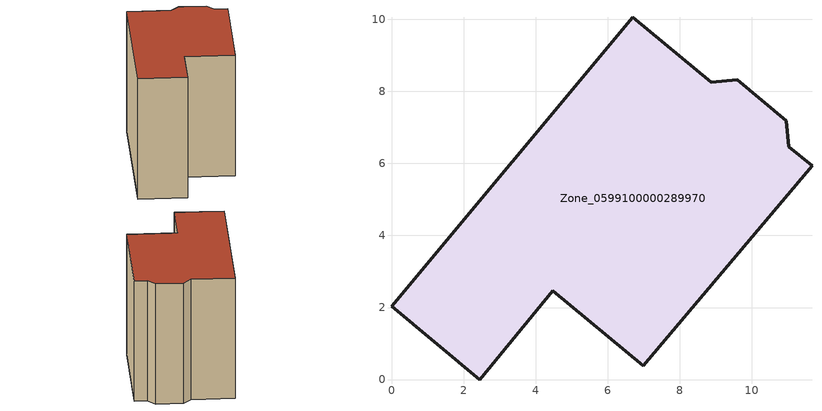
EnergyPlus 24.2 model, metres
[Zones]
Zone_0599100000289970
 floor ground (C_G): 8.87,8.25 9.59,8.32 10.96,7.18 11.03,6.46 11.67,5.93 6.99,0.38 4.48,2.46 2.45,0 0,2.03 6.7,10.05 z0
 wall outside (C_F): 6.7,10.05 0,2.03 2.45,0 4.48,2.46 6.99,0.38 11.67,5.93 11.03,6.46 10.96,7.18 9.59,8.32 8.87,8.25 6.7,10.05 z0:8.39
 roof outside (C_R): 8.87,8.25 6.7,10.05 0,2.03 2.45,0 4.48,2.46 6.99,0.38 11.67,5.93 11.03,6.46 10.96,7.18 9.59,8.32 z8.39
[BUILDING]
Pand.0599100000289970: North Axis=0; Terrain=City; Loads Convergence Tolerance Value=0.04; Temperature Convergence Tolerance Value=0.4; Solar Distribution=FullExterior; Maximum Number of Warmup Days=25; Minimum Number of Warmup Days=1
[Site:Location]
Rotterdam.The.Hague.AP_ZH_NLD Design_Conditions: Latitude=51.96; Longitude=4.45; Time Zone=1; Elevation=-4.5
[SITE:GROUNDTEMPERATURE:BUILDINGSURFACE]
18, 18, 18, 18, 18, 18, 18, 18, 18, 18, 18, 18
[MATERIAL] Thermal Absorptance=0.9; Solar Absorptance=0.7; Visible Absorptance=0.7
Name | Roughness | Thickness | Conductivity | Density | Specific Heat
G.TI.1946 | MediumSmooth | 0.15 | 1 | 540 | 1210
F.TI.1946 | Rough | 0.3 | 0.857143 | 1920 | 840
R.TI.1946 | MediumRough | 0.2 | 0.1 | 1500 | 1000
[CONSTRUCTION]
C_G: G.TI.1946
C_F: F.TI.1946
C_R: R.TI.1946
[ZONE]
Zone_0599100000289970: Type=1; Multiplier=1; Ceiling Height=Autocalculate; Volume=Autocalculate; Floor Area=autocalculate; Part of Total Floor Area=Yes
[ZONEINFILTRATION:DESIGNFLOWRATE]
Infil_Zone_0599100000289970: Zone or ZoneList or Space or SpaceList=Zone_0599100000289970; Schedule=AlwaysOn; Design Flow Rate Calculation Method=Flow/Area; Flow Rate per Floor Area=0.003; Constant Term Coefficient=1; Temperature Term Coefficient=0; Velocity Term Coefficient=0; Velocity Squared Term Coefficient=0
[HVACTEMPLATE:ZONE:IDEALLOADSAIRSYSTEM]
Zone_0599100000289970: Maximum Heating Supply Air Temperature=50; Minimum Cooling Supply Air Temperature=13; Maximum Heating Supply Air Humidity Ratio=0.0156; Minimum Cooling Supply Air Humidity Ratio=0.0077; Heating Limit=NoLimit; Cooling Limit=NoLimit; Dehumidification Control Type=ConstantSensibleHeatRatio; Cooling Sensible Heat Ratio=0.7; Dehumidification Setpoint=60; Humidification Control Type=None; Humidification Setpoint=30; Outdoor Air Method=None; Outdoor Air Flow Rate per Person=0.00944; Outdoor Air Flow Rate per Zone Floor Area=0; Outdoor Air Flow Rate per Zone=0; Demand Controlled Ventilation Type=None; Outdoor Air Economizer Type=NoEconomizer; Heat Recovery Type=None; Sensible Heat Recovery Effectiveness=0.7; Latent Heat Recovery Effectiveness=0.65
[ZONECONTROL:THERMOSTAT]
ThermostatControl_Zone_0599100000289970: Zone or ZoneList=Zone_0599100000289970; Control Type Schedule=DualSetpointControlType; Control 1=Thermostat_Zone_0599100000289970; Temperature Difference Between Cutout And Setpoint=0
[THERMOSTATSETPOINT:DUALSETPOINT]
Thermostat_Zone_0599100000289970: Heating Setpoint Temperature Schedule=HeatingSetpoint_Zone_0599100000289970; Cooling Setpoint Temperature Schedule=CoolingSetpoint_Zone_0599100000289970
[SCHEDULE:COMPACT]
HeatingSetpoint_Zone_0599100000289970: Through: 12/31, For: AllDays, Until: 24:00, 21
CoolingSetpoint_Zone_0599100000289970: Through: 12/31, For: AllDays, Until: 24:00, 24
DualSetpointControlType: Through: 12/31, For: AllDays, Until: 24:00, 4
AlwaysOn: Through: 12/31, For: AllDays, Until: 24:00, 1
